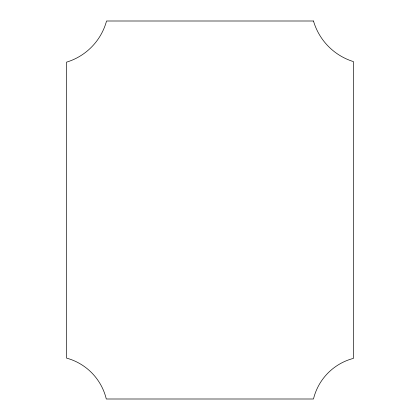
<?xml version="1.0" encoding="UTF-8"?>
<svg xmlns="http://www.w3.org/2000/svg" width="420" height="420" viewBox="0 0 420 420"><rect width="100%" height="100%" fill="white"/><g stroke="black" fill="none" stroke-linecap="round" stroke-linejoin="round"><path stroke-width="0.63" d="M313.483 21L106.549 21A59.267 59.267 0 0 1 66.517 62.16L66.517 358.097A55.986 55.986 0 0 1 106.292 399L313.478 399A55.498 55.498 0 0 1 353.483 358.37L353.483 61.619A60.102 60.102 0 0 1 313.483 21"/></g></svg>
